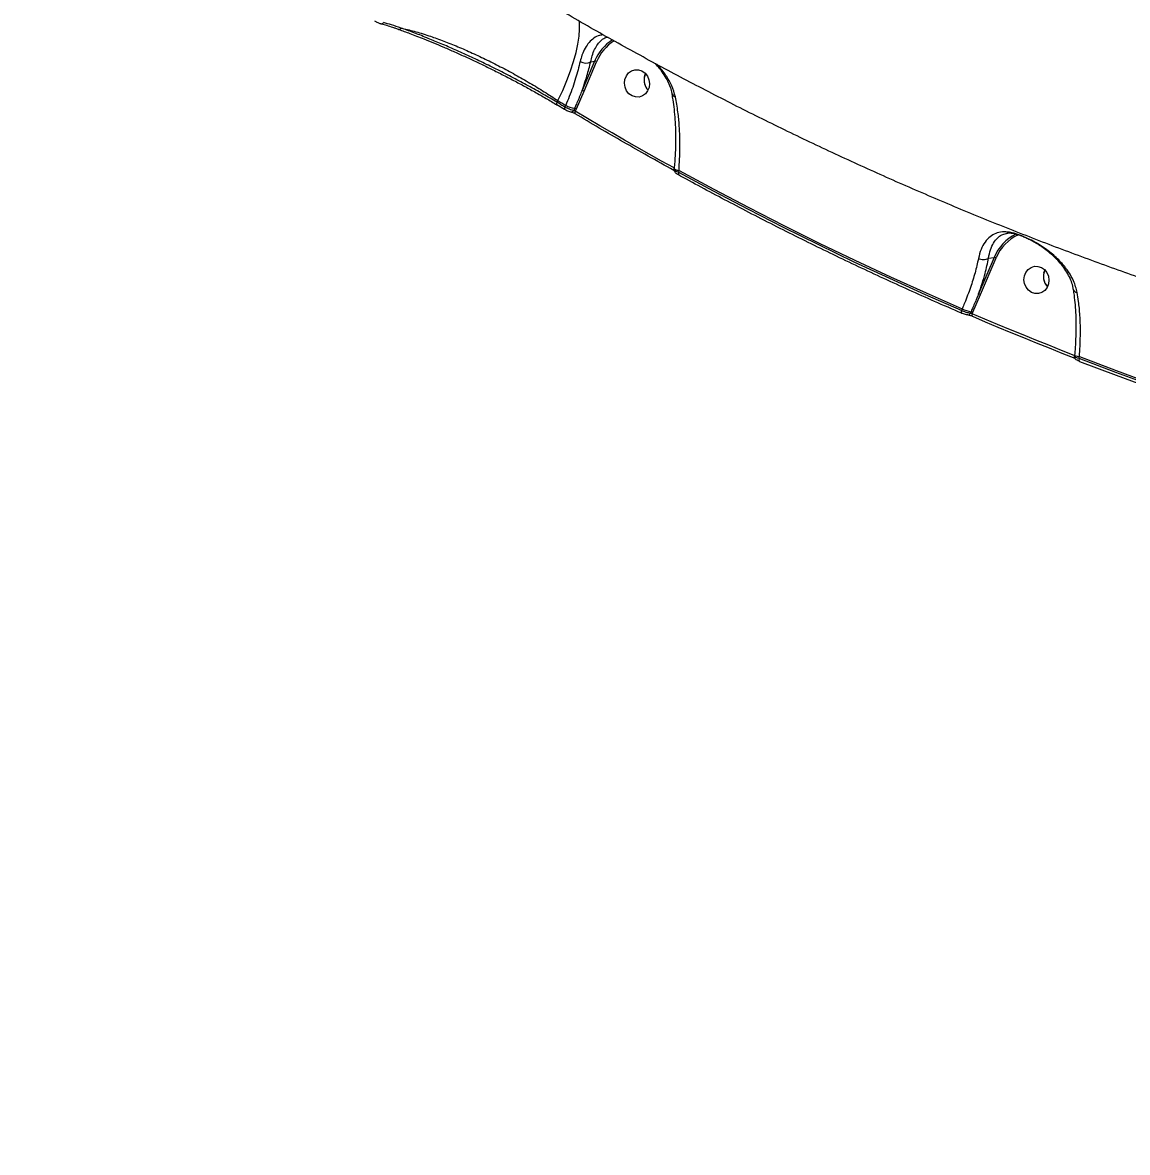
# Model space of a CAD drawing. Header units: millimetres. Extents: x -6028 to 5958, y -6064 to 4137.
# Drawn here: x 115.4 to 476.8, y -1931.3 to -1561.7 of the extents above; entities that cross this region are included whole.
import ezdxf

# ---------------------------------------------------------------- set-up
doc = ezdxf.new("R2010")
doc.units = ezdxf.units.MM
for name, color, linetype in [('DIKOM_ОБЪЕКТ', 7, 'Continuous'), ('DIKOM_РАЗМЕР_ЗОНА', 7, 'Continuous'), ('DIKOM_РАЗМЕР_ОБЪЕКТА', 7, 'Continuous')]:
    doc.layers.add(name, color=color, linetype=linetype)
doc.styles.add('style1', font='arial.ttf', dxfattribs={"width": 0.8})
doc.dimstyles.new('1-50', dxfattribs={"dimtxt": 300, "dimasz": 200, "dimexe": 100, "dimexo": 0, "dimgap": 100, "dimtad": 1, "dimtxsty": 'style1', "dimcen": 200, "dimclrd": 7, "dimclre": 7, "dimclrt": 7, "dimadec": 1, "dimazin": 2, "dimtfac": 1, "dimtmove": 0, "dimatfit": 2, "dimfxl": 0, "dimlwd": 25, "dimlwe": 18, "dimarcsym": 0})

# ---------------------------------------------------------------- blocks, each defined once
blk = doc.blocks.new('*D9')
at = {"layer": 'Defpoints', "color": 0, "transparency": 16777216}
for p in [(-6027.56, 1459.58), (4556.58, 1382.7), (4556.58, -5964.37)]:
    blk.add_point(p, dxfattribs=at)
at = {"layer": 'DIKOM_РАЗМЕР_ЗОНА', "color": 7, "lineweight": 18, "transparency": 16777216}
for p, q in [((-6027.56, 1459.58), (-6027.56, -6064.37)), ((4556.58, 1382.7), (4556.58, -6064.37))]:
    blk.add_line(p, q, dxfattribs=at)
at = {"layer": 'DIKOM_РАЗМЕР_ЗОНА', "color": 7, "lineweight": 25, "transparency": 16777216}
blk.add_line((-5827.56, -5964.37), (4356.58, -5964.37), dxfattribs=at)
at = {"layer": 'DIKOM_РАЗМЕР_ЗОНА', "color": 7, "transparency": 16777216}
for points in [[(-5827.56, -5931.03), (-5827.56, -5997.7), (-6027.56, -5964.37)], [(4356.58, -5931.03), (4356.58, -5997.7), (4556.58, -5964.37)]]:
    blk.add_solid(points, dxfattribs=at)
at = {"layer": 'DIKOM_РАЗМЕР_ЗОНА', "color": 7, "transparency": 16777216, "insert": (157.08, -5711.2), "char_height": 300, "attachment_point": 5, "style": 'style1'}
blk.add_mtext('10600', dxfattribs=at)
blk = doc.blocks.new('*D11')
at = {"layer": 'Defpoints', "color": 0, "transparency": 16777216}
for p in [(259.43, 2965.58), (1920.55, -3002.33), (4022.59, -3002.33)]:
    blk.add_point(p, dxfattribs=at)
at = {"layer": 'DIKOM_РАЗМЕР_ОБЪЕКТА', "color": 7, "lineweight": 18, "transparency": 16777216}
for p, q in [((259.43, 2965.58), (4122.59, 2965.58)), ((1920.55, -3002.33), (4122.59, -3002.33))]:
    blk.add_line(p, q, dxfattribs=at)
at = {"layer": 'DIKOM_РАЗМЕР_ОБЪЕКТА', "color": 7, "lineweight": 25, "transparency": 16777216}
blk.add_line((4022.59, 2765.58), (4022.59, -2802.33), dxfattribs=at)
at = {"layer": 'DIKOM_РАЗМЕР_ОБЪЕКТА', "color": 7, "transparency": 16777216}
for points in [[(3989.25, 2765.58), (4055.92, 2765.58), (4022.59, 2965.58)], [(3989.25, -2802.33), (4055.92, -2802.33), (4022.59, -3002.33)]]:
    blk.add_solid(points, dxfattribs=at)
at = {"layer": 'DIKOM_РАЗМЕР_ОБЪЕКТА', "color": 7, "transparency": 16777216, "insert": (3769.41, -24.42), "char_height": 300, "attachment_point": 5, "rotation": 90, "style": 'style1'}
blk.add_mtext('6000', dxfattribs=at)
blk = doc.blocks.new('*D12')
at = {"layer": 'Defpoints', "color": 0, "transparency": 16777216}
for p in [(3056.58, 1987.9), (-4027.97, 676.5), (3056.58, -3714.77)]:
    blk.add_point(p, dxfattribs=at)
at = {"layer": 'DIKOM_РАЗМЕР_ОБЪЕКТА', "color": 7, "lineweight": 18, "transparency": 16777216}
for p, q in [((3056.58, 1987.9), (3056.58, -3814.77)), ((-4027.97, 676.5), (-4027.97, -3814.77))]:
    blk.add_line(p, q, dxfattribs=at)
at = {"layer": 'DIKOM_РАЗМЕР_ОБЪЕКТА', "color": 7, "lineweight": 25, "transparency": 16777216}
blk.add_line((-3827.97, -3714.77), (2856.58, -3714.77), dxfattribs=at)
at = {"layer": 'DIKOM_РАЗМЕР_ОБЪЕКТА', "color": 7, "transparency": 16777216}
for points in [[(-3827.97, -3681.44), (-3827.97, -3748.11), (-4027.97, -3714.77)], [(2856.58, -3681.44), (2856.58, -3748.11), (3056.58, -3714.77)]]:
    blk.add_solid(points, dxfattribs=at)
at = {"layer": 'DIKOM_РАЗМЕР_ОБЪЕКТА', "color": 7, "transparency": 16777216, "insert": (20, -3461.6), "char_height": 300, "attachment_point": 5, "style": 'style1'}
blk.add_mtext('7100', dxfattribs=at)

msp = doc.modelspace()

# ---------------------------------------------------------------- linework, layer by layer
at = {"layer": 'DIKOM_ОБЪЕКТ', "color": 7, "linetype": 'Continuous', "lineweight": 15}
for p, q in [((238.277, -1563.896), (237.492, -1563.627)), ((238.315, -1563.908), (238.277, -1563.9)), ((238.504, -1563.986), (238.314, -1563.92)), ((302.482, -1574.289), (298.386, -1583.901)), ((299.007, -1584.091), (303.102, -1574.479)), ((301.178, -1574.487), (302.482, -1574.289)), ((318.789, -1579.288), (319.126, -1578.372)), ((296.493, -1589.891), (299.007, -1584.091)), ((292.66, -1590.122), (290.075, -1588.566)), ((290.178, -1587.773), (290.486, -1587.216)), ((293.013, -1588.737), (292.762, -1589.328)), ((295.913, -1589.699), (295.617, -1590.395)), ((296.154, -1590.688), (296.493, -1589.891)), ((328.595, -1609.88), (328.619, -1609.625)), ((328.619, -1609.625), (328.62, -1609.638)), ((330.009, -1610.709), (330.074, -1610.017)), ((437.134, -1630.718), (437.254, -1630.684)), ((433.173, -1638.497), (428.082, -1650.449)), ((428.702, -1650.639), (433.794, -1638.687)), ((431.353, -1638.774), (433.173, -1638.497)), ((449.444, -1643.584), (449.78, -1642.668)), ((426.183, -1656.452), (428.702, -1650.639)), ((422.703, -1655.298), (422.451, -1655.89)), ((425.603, -1656.259), (425.378, -1656.786)), ((425.988, -1656.908), (426.183, -1656.452)), ((459.399, -1670.414), (459.386, -1670.549)), ((459.55, -1670.982), (459.589, -1670.566)), ((459.589, -1670.566), (459.59, -1670.574)), ((460.982, -1671.626), (461.045, -1670.958))]:
    msp.add_line(p, q, dxfattribs=at)
at = {"layer": 'DIKOM_ОБЪЕКТ', "color": 7, "linetype": 'Continuous', "lineweight": 15, "flags": 128}
for points in [[(232.525, -1562.09), (232.36, -1562.041), (232.207, -1561.959)], [(290.486, -1587.216), (292.02, -1583.904), (293.388, -1580.646), (294.58, -1577.47), (295.583, -1574.406), (296.389, -1571.482), (296.99, -1568.724), (297.381, -1566.158), (297.559, -1563.807), (297.521, -1561.692), (297.464, -1561.069)], [(320.287, -1582.881), (319.822, -1584.038), (319.074, -1584.996), (318.105, -1585.676), (316.992, -1586.023), (315.826, -1586.01), (314.701, -1585.638), (313.709, -1584.935), (312.929, -1583.961), (312.425, -1582.793), (312.238, -1581.526), (312.382, -1580.262), (312.847, -1579.105), (313.595, -1578.148), (314.564, -1577.467), (315.677, -1577.12), (316.843, -1577.133), (317.968, -1577.505), (318.961, -1578.208), (319.74, -1579.182), (320.244, -1580.35), (320.431, -1581.617), (320.287, -1582.881)], [(290.178, -1587.773), (290.106, -1587.937), (290.051, -1588.093), (290.016, -1588.235), (290.001, -1588.359), (290.009, -1588.458), (290.037, -1588.53), (290.075, -1588.566)], [(292.762, -1589.328), (292.438, -1589.134), (292.115, -1588.94), (291.792, -1588.745), (291.469, -1588.551), (291.147, -1588.357), (290.824, -1588.162), (290.501, -1587.968), (290.178, -1587.773)], [(290.486, -1587.216), (290.802, -1587.407), (291.118, -1587.597), (291.434, -1587.787), (291.749, -1587.977), (292.065, -1588.168), (292.381, -1588.357), (292.697, -1588.547), (293.013, -1588.737)], [(292.762, -1589.328), (292.689, -1589.492), (292.635, -1589.649), (292.6, -1589.791), (292.586, -1589.914), (292.594, -1590.014), (292.623, -1590.086), (292.66, -1590.122)], [(296.154, -1590.688), (296.082, -1590.853), (296.027, -1591.01), (295.993, -1591.153), (295.98, -1591.277), (295.988, -1591.376), (296.018, -1591.448), (296.055, -1591.483)], [(328.451, -1609.23), (324.386, -1606.975), (320.328, -1604.701), (316.278, -1602.41), (312.237, -1600.101), (308.204, -1597.775), (304.179, -1595.43), (300.162, -1593.068), (296.154, -1590.688)], [(328.451, -1609.23), (328.384, -1609.398), (328.335, -1609.558), (328.305, -1609.704), (328.296, -1609.83), (328.307, -1609.931), (328.339, -1610.005), (328.381, -1610.042)], [(330.009, -1610.709), (329.943, -1610.877), (329.894, -1611.037), (329.864, -1611.182), (329.855, -1611.308), (329.866, -1611.409), (329.898, -1611.483), (329.941, -1611.523)], [(422.451, -1655.89), (410.708, -1650.743), (399.017, -1645.452), (387.377, -1640.017), (375.79, -1634.438), (364.259, -1628.718), (352.784, -1622.855), (341.367, -1616.852), (330.009, -1610.709)], [(330.074, -1610.017), (341.454, -1616.175), (352.894, -1622.192), (364.392, -1628.068), (375.947, -1633.802), (387.557, -1639.392), (399.221, -1644.839), (410.936, -1650.141), (422.703, -1655.298)], [(450.941, -1647.177), (450.476, -1648.334), (449.729, -1649.292), (448.759, -1649.972), (447.646, -1650.319), (446.48, -1650.306), (445.355, -1649.934), (444.363, -1649.232), (443.583, -1648.257), (443.079, -1647.089), (442.892, -1645.822), (443.037, -1644.558), (443.502, -1643.401), (444.249, -1642.444), (445.218, -1641.764), (446.331, -1641.416), (447.497, -1641.429), (448.622, -1641.802), (449.615, -1642.504), (450.394, -1643.478), (450.898, -1644.646), (451.086, -1645.913), (450.941, -1647.177)], [(422.451, -1655.89), (422.399, -1656.065), (422.364, -1656.231), (422.347, -1656.383), (422.349, -1656.514), (422.371, -1656.621), (422.409, -1656.698), (422.465, -1656.744), (422.535, -1656.756)], [(425.988, -1656.908), (425.936, -1657.084), (425.902, -1657.252), (425.886, -1657.404), (425.889, -1657.536), (425.91, -1657.642), (425.95, -1657.719), (426.005, -1657.764)], [(459.386, -1670.549), (455.192, -1668.908), (451.002, -1667.248), (446.819, -1665.57), (442.641, -1663.874), (438.469, -1662.16), (434.303, -1660.427), (430.142, -1658.677), (425.988, -1656.908)], [(426.005, -1657.764), (426.006, -1657.764), (426.077, -1657.775)], [(426.077, -1657.775), (430.235, -1659.545), (434.399, -1661.297), (438.568, -1663.031), (442.744, -1664.747), (446.925, -1666.444), (451.112, -1668.123), (455.305, -1669.785), (459.503, -1671.427)], [(459.386, -1670.549), (459.34, -1670.727), (459.311, -1670.896), (459.299, -1671.051), (459.306, -1671.184), (459.331, -1671.292), (459.374, -1671.37), (459.432, -1671.416), (459.433, -1671.416)], [(460.982, -1671.626), (460.936, -1671.803), (460.907, -1671.972), (460.896, -1672.126), (460.903, -1672.26), (460.928, -1672.368), (460.97, -1672.446), (461.027, -1672.493), (461.098, -1672.505)], [(558.05, -1703.781), (545.789, -1700.291), (533.561, -1696.649), (521.368, -1692.855), (509.212, -1688.91), (497.093, -1684.814), (485.015, -1680.567), (472.977, -1676.171), (460.982, -1671.626)], [(461.045, -1670.958), (473.063, -1675.514), (485.125, -1679.92), (497.228, -1684.176), (509.37, -1688.28), (521.551, -1692.233), (533.769, -1696.034), (546.021, -1699.682), (558.307, -1703.178)], [(461.098, -1672.505), (473.103, -1677.054), (485.151, -1681.454), (497.24, -1685.704), (509.368, -1689.804), (521.535, -1693.752), (533.738, -1697.549), (545.975, -1701.194), (558.246, -1704.687)]]:
    msp.add_lwpolyline(points, dxfattribs=at)
at = {"layer": 'DIKOM_ОБЪЕКТ', "color": 7, "linetype": 'Continuous', "lineweight": 15}
for centre, radius, start, end in [((232.668, -1561.166), 0.935, 261.2158, 327.10279), ((238.426, -1563.074), 0.842, 262.43287, 332.05017), ((316.599, -1580.14), 15.282, 122.62673, 157.48545), ((316.735, -1580.107), 14.749, 122.28928, 157.56786), ((299.528, -1571.499), 3.414, 238.41405, 298.90623), ((302.408, -1575.635), 1.348, 59.02702, 86.88137), ((323.482, -1580.485), 4.841, 154.12926, 223.16269), ((323.506, -1580.477), 4.864, 165.85073, 223.03192), ((298.313, -1585.246), 1.347, 59.01472, 86.8838), ((329.175, -1584.598), 1.386, 198.5947, 258.46807), ((296.859, -1581.995), 7.761, 240.29993, 263.00214), ((294.813, -1590.08), 0.863, 267.43267, 338.63319), ((295.724, -1591.239), 1.552, 60.29782, 83.00226), ((329.522, -1609.782), 0.944, 163.09072, 190.35221), ((328.613, -1609.659), 0.151, 45.36178, 87.91792), ((330.228, -1606.45), 3.57, 243.23489, 267.5358), ((447.141, -1644.362), 15.148, 116.94912, 157.22318), ((447.233, -1644.289), 14.56, 114.78417, 157.37315), ((433.1, -1639.844), 1.349, 59.04461, 86.86378), ((454.136, -1644.781), 4.841, 154.12785, 223.1641), ((454.16, -1644.773), 4.864, 165.84918, 223.03348), ((428.008, -1651.796), 1.349, 59.04461, 86.86378), ((426.549, -1648.554), 7.763, 240.30267, 262.99939), ((424.592, -1656.501), 0.837, 268.49506, 340.03567), ((425.413, -1657.803), 1.556, 60.33302, 82.98704), ((461.173, -1667.527), 3.434, 242.54079, 267.86299)]:
    msp.add_arc(centre, radius, start, end, dxfattribs=at)
for points, knots in [([(636.55, -1686.596), (633.59, -1686.053), (624.663, -1684.413), (609.824, -1681.342), (592.034, -1677.402), (574.303, -1673.137), (556.633, -1668.568), (539.029, -1663.691), (521.496, -1658.507), (504.038, -1653.019), (486.66, -1647.228), (469.367, -1641.134), (452.164, -1634.741), (435.054, -1628.048), (418.043, -1621.057), (401.136, -1613.771), (384.336, -1606.192), (367.649, -1598.32), (351.079, -1590.159), (334.63, -1581.71), (318.307, -1572.975), (302.115, -1563.958), (286.06, -1554.653), (275.106, -1548.079), (269.496, -1544.621), (269.16, -1544.414)], [0, 0, 0, 0, 0.0229076, 0.0690792, 0.1152686, 0.1614766, 0.2077042, 0.2539517, 0.30022, 0.3465096, 0.3928208, 0.4391545, 0.4855108, 0.5318907, 0.5782938, 0.624721, 0.6711724, 0.7176486, 0.7641491, 0.8106749, 0.8572257, 0.9038016, 0.9504028, 0.9970294, 1, 1, 1, 1]), ([(230.458, -1561.1), (230.594, -1561.183), (230.864, -1561.348), (231.321, -1561.593), (231.819, -1561.832), (232.069, -1561.914), (232.207, -1561.959)], [0, 0, 0, 0, 0.1849181, 0.3686161, 0.650081, 1, 1, 1, 1]), ([(237.492, -1563.627), (237.156, -1563.511), (236.073, -1563.138), (234.505, -1562.648), (233.183, -1562.253), (232.613, -1562.111), (232.525, -1562.089)], [0, 0, 0, 0, 0.1704233, 0.5511411, 0.931296, 1, 1, 1, 1]), ([(239.17, -1563.468), (238.092, -1563.102), (235.92, -1562.365), (234.279, -1561.906), (233.452, -1561.674)], [0, 0, 0, 0, 0.49648857, 1, 1, 1, 1]), ([(239.17, -1563.468), (240.568, -1563.785), (243.365, -1564.419), (247.92, -1565.823), (252.527, -1567.457), (257.103, -1569.269), (261.848, -1571.32), (266.708, -1573.598), (271.619, -1576.066), (276.518, -1578.693), (281.337, -1581.452), (286.04, -1584.301), (289.006, -1586.246), (290.486, -1587.216)], [0, 0, 0, 0, 0.1033759, 0.2067504, 0.2946061, 0.3827336, 0.4705929, 0.5587489, 0.6471803, 0.7353364, 0.8234673, 0.911871, 1, 1, 1, 1]), ([(290.178, -1587.773), (288.649, -1586.866), (285.587, -1585.048), (280.756, -1582.349), (275.826, -1579.707), (270.837, -1577.155), (265.864, -1574.717), (260.976, -1572.42), (256.244, -1570.293), (251.724, -1568.346), (247.28, -1566.518), (242.992, -1564.842), (240.444, -1563.926), (239.17, -1563.468)], [0, 0, 0, 0, 0.0886931, 0.1776676, 0.2663587, 0.3550659, 0.4440566, 0.5327622, 0.6211404, 0.7098, 0.7981776, 0.8990884, 1, 1, 1, 1]), ([(238.419, -1563.925), (239.593, -1564.342), (242.081, -1565.227), (245.99, -1566.747), (249.748, -1568.275), (253.118, -1569.696), (256.659, -1571.242), (260.317, -1572.893), (264.028, -1574.625), (267.798, -1576.441), (271.632, -1578.351), (275.465, -1580.324), (279.231, -1582.33), (282.937, -1584.374), (286.603, -1586.463), (288.97, -1587.876), (290.154, -1588.583)], [0, 0, 0, 0, 0.0916995, 0.1944242, 0.260457, 0.3264902, 0.3944504, 0.4624106, 0.5286559, 0.5948991, 0.6630869, 0.7312763, 0.7974948, 0.8637129, 0.9318566, 1, 1, 1, 1]), ([(305.31, -1565.677), (304.89, -1565.724), (303.793, -1565.847), (302.236, -1566.665), (300.664, -1568.046), (299.347, -1569.943), (298.36, -1572.044), (297.927, -1573.694), (297.74, -1574.407)], [0, 0, 0, 0, 0.1229484, 0.3211463, 0.5192196, 0.6934915, 0.8675649, 1, 1, 1, 1]), ([(301.178, -1574.487), (301.329, -1573.832), (301.676, -1572.318), (302.459, -1570.38), (303.491, -1568.626), (304.731, -1567.326), (305.857, -1566.571), (306.643, -1566.432), (306.883, -1566.39)], [0, 0, 0, 0, 0.135931, 0.3141883, 0.4971276, 0.7008834, 0.9087942, 1, 1, 1, 1]), ([(297.74, -1574.407), (297.286, -1576.214), (296.364, -1579.881), (294.638, -1584.791), (293.405, -1587.784), (293.013, -1588.737)], [0, 0, 0, 0, 0.3984747, 0.8085168, 1, 1, 1, 1]), ([(298.386, -1583.901), (298.94, -1582.288), (300.058, -1579.035), (300.803, -1576.012), (301.178, -1574.487)], [0, 0, 0, 0, 0.4956349, 1, 1, 1, 1]), ([(327.861, -1585.039), (327.854, -1584.98), (327.765, -1584.257), (327.303, -1582.847), (326.464, -1580.815), (325.286, -1578.771), (323.917, -1576.84), (322.834, -1575.631), (322.331, -1575.069)], [0, 0, 0, 0, 0.0171268, 0.2097139, 0.4077918, 0.611255, 0.8193492, 1, 1, 1, 1]), ([(328.897, -1585.957), (328.559, -1584.747), (327.881, -1582.326), (325.828, -1578.907), (324.122, -1576.579), (322.923, -1575.441), (322.791, -1575.315)], [0, 0, 0, 0, 0.3187186, 0.6378047, 0.9599597, 1, 1, 1, 1]), ([(298.386, -1583.901), (298.262, -1584.198), (297.641, -1585.684), (296.805, -1587.609), (296.105, -1589.25), (295.913, -1589.699)], [0, 0, 0, 0, 0.153656, 0.7682973, 1, 1, 1, 1]), ([(328.569, -1609.632), (328.622, -1609.091), (328.799, -1607.289), (328.965, -1604.25), (329.069, -1600.543), (329.036, -1596.919), (328.875, -1593.413), (328.583, -1590.077), (328.233, -1587.282), (327.932, -1585.691), (327.816, -1585.076)], [0, 0, 0, 0, 0.0609806, 0.2029394, 0.3456943, 0.4886699, 0.6310912, 0.7723738, 0.9119936, 1, 1, 1, 1]), ([(295.617, -1590.395), (295.593, -1590.393), (295.416, -1590.379), (294.991, -1590.292), (294.271, -1590.053), (293.484, -1589.72), (293.003, -1589.458), (292.762, -1589.328)], [0, 0, 0, 0, 0.0371046, 0.2779795, 0.5187604, 0.7593365, 1, 1, 1, 1]), ([(330.074, -1610.017), (330.214, -1607.559), (330.499, -1602.574), (330.274, -1596.194), (329.75, -1590.589), (329.197, -1587.583), (328.897, -1585.957)], [0, 0, 0, 0, 0.28486202, 0.57774923, 0.77157085, 1, 1, 1, 1]), ([(294.774, -1590.937), (294.746, -1590.936), (294.517, -1590.926), (294.095, -1590.797), (293.406, -1590.528), (292.889, -1590.265), (292.644, -1590.111), (292.604, -1590.085)], [0, 0, 0, 0, 0.0412108, 0.3442052, 0.6360695, 0.9401731, 1, 1, 1, 1]), ([(296.052, -1591.483), (296.032, -1591.471), (295.916, -1591.399), (295.647, -1591.259), (295.301, -1591.103), (295.014, -1591), (294.848, -1590.955), (294.773, -1590.943), (294.778, -1590.943), (294.78, -1590.943)], [0, 0, 0, 0, 0.0442887, 0.2616907, 0.4934445, 0.6904782, 0.84797, 0.9591338, 1, 1, 1, 1]), ([(296.154, -1590.688), (296.108, -1590.656), (296.016, -1590.592), (295.868, -1590.504), (295.733, -1590.436), (295.653, -1590.405), (295.621, -1590.396), (295.617, -1590.395)], [0, 0, 0, 0, 0.240338, 0.4810653, 0.72236, 0.9628256, 1, 1, 1, 1]), ([(328.381, -1610.042), (325.563, -1608.477), (317.392, -1603.938), (306.617, -1597.748), (298.696, -1593.05), (296.055, -1591.483)], [0, 0, 0, 0, 0.2597891, 0.7531999, 1, 1, 1, 1]), ([(330.009, -1610.709), (329.934, -1610.679), (329.617, -1610.556), (329.137, -1610.337), (328.741, -1610.094), (328.567, -1609.937), (328.609, -1609.891), (328.617, -1609.883)], [0, 0, 0, 0, 0.0909172, 0.3827812, 0.662166, 0.9371484, 1, 1, 1, 1]), ([(329.868, -1611.471), (329.738, -1611.398), (329.354, -1611.183), (328.995, -1610.901), (328.698, -1610.496), (328.571, -1610.149), (328.603, -1609.942), (328.613, -1609.883)], [0, 0, 0, 0, 0.1870876, 0.5513302, 0.7410664, 0.9259719, 1, 1, 1, 1]), ([(422.468, -1656.745), (419.536, -1655.471), (411.035, -1651.778), (397.043, -1645.443), (380.528, -1637.645), (364.124, -1629.556), (348.121, -1621.327), (336.753, -1615.251), (330.804, -1611.995), (329.941, -1611.523)], [0, 0, 0, 0, 0.0934431, 0.2709135, 0.4483859, 0.6258575, 0.8033312, 0.9714647, 1, 1, 1, 1]), ([(460.347, -1650.008), (460.012, -1648.72), (459.402, -1646.372), (457.585, -1643.223), (455.299, -1640.269), (452.304, -1637.391), (449.166, -1635.089), (446.435, -1633.451), (444.079, -1632.224), (441.501, -1631.129), (439.184, -1630.439), (437.344, -1630.146), (435.504, -1630.122), (433.624, -1630.54), (431.763, -1631.633), (430.152, -1633.38), (428.822, -1635.735), (428.276, -1637.851), (428.009, -1638.881)], [0, 0, 0, 0, 0.0785499, 0.1430584, 0.207603, 0.2872155, 0.366549, 0.4057516, 0.4448518, 0.4974443, 0.5496899, 0.592272, 0.6349374, 0.7072982, 0.7797296, 0.8544869, 0.9291397, 1, 1, 1, 1]), ([(431.349, -1638.776), (431.349, -1638.775), (431.477, -1637.752), (431.978, -1635.926), (432.935, -1633.697), (434.169, -1632.102), (435.504, -1631.061), (436.617, -1630.827), (437.134, -1630.718)], [0, 0, 0, 0, 0.0000879, 0.2000831, 0.4094489, 0.6247547, 0.8255956, 1, 1, 1, 1]), ([(459.1, -1649.079), (459.038, -1648.691), (458.868, -1647.623), (458.248, -1645.873), (457.275, -1643.838), (455.98, -1641.819), (454.449, -1639.93), (452.777, -1638.219), (451.035, -1636.709), (449.32, -1635.421), (447.653, -1634.32), (446.084, -1633.4), (444.575, -1632.611), (443.184, -1631.966), (441.888, -1631.445), (440.735, -1631.065), (439.657, -1630.793), (438.683, -1630.638), (437.856, -1630.595), (437.427, -1630.648), (437.227, -1630.672)], [0, 0, 0, 0, 0.0410336, 0.1131399, 0.1880673, 0.265576, 0.3452861, 0.4177005, 0.4848073, 0.5488754, 0.6004941, 0.650214, 0.6964055, 0.7388183, 0.7779788, 0.8196068, 0.8601657, 0.9062778, 0.9562965, 1, 1, 1, 1]), ([(428.009, -1638.881), (427.671, -1640.416), (427.008, -1643.428), (425.454, -1648.351), (423.964, -1652.329), (422.968, -1654.673), (422.703, -1655.298)], [0, 0, 0, 0, 0.302891, 0.5944646, 0.8920292, 1, 1, 1, 1]), ([(431.349, -1638.776), (431.173, -1638.896), (430.821, -1639.135), (430.057, -1639.295), (429.223, -1639.279), (428.566, -1639.12), (428.177, -1638.963), (428.049, -1638.9), (428.009, -1638.881)], [0, 0, 0, 0, 0.2205128, 0.4409741, 0.6614683, 0.881936, 0.963564, 1, 1, 1, 1]), ([(428.082, -1650.449), (428.474, -1649.313), (429.263, -1647.034), (430.43, -1643.07), (431.002, -1640.406), (431.353, -1638.774)], [0, 0, 0, 0, 0.2774715, 0.5573049, 1, 1, 1, 1]), ([(431.353, -1638.774), (431.352, -1638.774), (431.351, -1638.774), (431.35, -1638.775), (431.349, -1638.776)], [0, 0, 0, 0, 0.69010977, 1, 1, 1, 1]), ([(428.082, -1650.449), (427.957, -1650.746), (427.336, -1652.232), (426.498, -1654.161), (425.796, -1655.806), (425.603, -1656.259)], [0, 0, 0, 0, 0.15331198, 0.76658281, 1, 1, 1, 1]), ([(459.56, -1670.571), (459.641, -1669.685), (459.833, -1667.583), (459.987, -1664.305), (460.042, -1660.765), (459.963, -1657.323), (459.751, -1654.025), (459.471, -1651.259), (459.213, -1649.679), (459.114, -1649.076)], [0, 0, 0, 0, 0.1152479, 0.2733265, 0.4317681, 0.5899153, 0.7473051, 0.9035079, 1, 1, 1, 1]), ([(459.171, -1649.066), (459.177, -1649.138), (459.195, -1649.367), (459.522, -1649.689), (459.933, -1649.894), (460.232, -1649.981), (460.308, -1649.999), (460.347, -1650.008)], [0, 0, 0, 0, 0.1631003, 0.5242103, 0.8853747, 0.9392319, 1, 1, 1, 1]), ([(461.045, -1670.958), (461.189, -1668.671), (461.481, -1664.031), (461.302, -1657.995), (460.878, -1653.328), (460.501, -1650.97), (460.347, -1650.008)], [0, 0, 0, 0, 0.3072591, 0.6233162, 0.8463531, 1, 1, 1, 1]), ([(425.378, -1656.786), (425.353, -1656.785), (425.174, -1656.775), (424.742, -1656.704), (424.006, -1656.504), (423.198, -1656.223), (422.699, -1656.001), (422.451, -1655.89)], [0, 0, 0, 0, 0.0387725, 0.2783187, 0.5186166, 0.759433, 1, 1, 1, 1]), ([(424.57, -1657.331), (424.513, -1657.328), (424.264, -1657.317), (423.795, -1657.209), (423.106, -1657.001), (422.624, -1656.817), (422.396, -1656.713), (422.365, -1656.699)], [0, 0, 0, 0, 0.09108241, 0.40116333, 0.67206716, 0.95554554, 1, 1, 1, 1]), ([(425.521, -1657.579), (425.393, -1657.537), (425.145, -1657.454), (424.834, -1657.378), (424.653, -1657.344), (424.571, -1657.337), (424.571, -1657.337), (424.571, -1657.337)], [0, 0, 0, 0, 0.31056277, 0.60205789, 0.83523189, 0.99760906, 1, 1, 1, 1]), ([(425.988, -1656.908), (425.934, -1656.896), (425.827, -1656.871), (425.656, -1656.836), (425.504, -1656.807), (425.418, -1656.792), (425.383, -1656.787), (425.378, -1656.786)], [0, 0, 0, 0, 0.2443549, 0.4859303, 0.7246134, 0.9616571, 1, 1, 1, 1]), ([(426.004, -1657.765), (425.983, -1657.755), (425.851, -1657.696), (425.674, -1657.627), (425.533, -1657.583), (425.521, -1657.579)], [0, 0, 0, 0, 0.1541474, 0.930604, 1, 1, 1, 1]), ([(459.572, -1670.744), (459.562, -1670.73), (459.524, -1670.681), (459.453, -1670.611), (459.397, -1670.559), (459.386, -1670.549)], [0, 0, 0, 0, 0.241199, 0.8557074, 1, 1, 1, 1]), ([(460.965, -1672.461), (460.838, -1672.411), (460.467, -1672.265), (460.127, -1672.077), (459.801, -1671.797), (459.611, -1671.485), (459.526, -1671.196), (459.558, -1671.029), (459.566, -1670.984)], [0, 0, 0, 0, 0.1676647, 0.4907574, 0.6543798, 0.7993173, 0.9455716, 1, 1, 1, 1]), ([(460.982, -1671.626), (460.926, -1671.609), (460.624, -1671.521), (460.139, -1671.357), (459.715, -1671.162), (459.524, -1671.032), (459.567, -1670.993), (459.575, -1670.985)], [0, 0, 0, 0, 0.06661541, 0.358135, 0.64481199, 0.93008023, 1, 1, 1, 1])]:
    msp.add_open_spline(points, degree=3, knots=knots, dxfattribs=at)

# ---------------------------------------------------------------- dimensions: what is measured, and where the dimension line sits
at = {"layer": 'DIKOM_РАЗМЕР_ЗОНА'}
dim = msp.add_linear_dim(base=(4556.575, -5964.368), p1=(-6027.562, 1459.576), p2=(4556.575, 1382.704), text='10600', dimstyle='1-50', dxfattribs=at)
dim.commit()
dim.dimension.update_dxf_attribs({"geometry": '*D9', "text_midpoint": (157.08, -5964.368), "dimtype": 160})
at = {"layer": 'DIKOM_РАЗМЕР_ОБЪЕКТА'}
dim = msp.add_linear_dim(base=(4022.586, -3002.33), p1=(259.433, 2965.575), p2=(1920.546, -3002.33), angle=90, text='6000', dimstyle='1-50', dxfattribs=at)
dim.commit()
dim.dimension.update_dxf_attribs({"geometry": '*D11', "text_midpoint": (4022.586, -24.423), "dimtype": 160})
dim = msp.add_linear_dim(base=(3056.575, -3714.774), p1=(-4027.972, 676.501), p2=(3056.575, 1987.897), text='7100', dimstyle='1-50', dxfattribs=at)
dim.commit()
dim.dimension.update_dxf_attribs({"geometry": '*D12', "text_midpoint": (20, -3714.774), "dimtype": 160})

doc.saveas('drawing.dxf')
